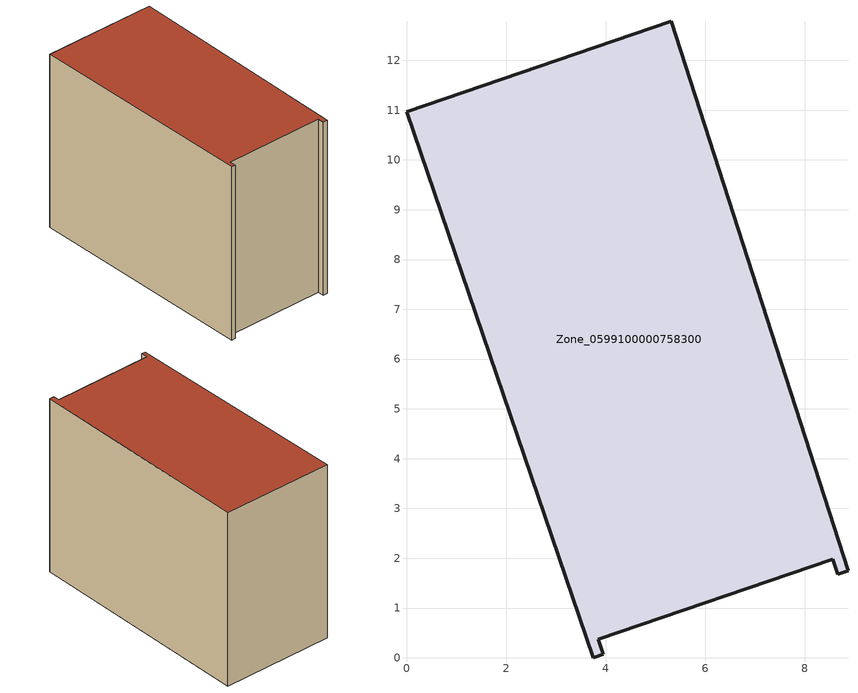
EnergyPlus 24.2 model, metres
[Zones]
Zone_0599100000758300
 floor ground (C_G): 0,10.97 5.32,12.79 8.87,1.75 8.66,1.68 8.56,1.98 3.85,0.37 3.95,0.07 3.75,0 z0
 wall outside (C_F): 3.85,0.37 8.56,1.98 8.66,1.68 8.87,1.75 5.32,12.79 0,10.97 3.75,0 3.95,0.07 3.85,0.37 z0:8.76
 roof outside (C_R): 8.87,1.75 5.32,12.79 0,10.97 3.75,0 3.95,0.07 3.85,0.37 8.56,1.98 8.66,1.68 z8.76
[BUILDING]
Pand.0599100000758300: North Axis=0; Terrain=City; Loads Convergence Tolerance Value=0.04; Temperature Convergence Tolerance Value=0.4; Solar Distribution=FullExterior; Maximum Number of Warmup Days=25; Minimum Number of Warmup Days=1
[Site:Location]
Rotterdam.The.Hague.AP_ZH_NLD Design_Conditions: Latitude=51.96; Longitude=4.45; Time Zone=1; Elevation=-4.5
[SITE:GROUNDTEMPERATURE:BUILDINGSURFACE]
18, 18, 18, 18, 18, 18, 18, 18, 18, 18, 18, 18
[MATERIAL] Thermal Absorptance=0.9; Solar Absorptance=0.7; Visible Absorptance=0.7
Name | Roughness | Thickness | Conductivity | Density | Specific Heat
G.TI.2006-2014 | MediumSmooth | 0.15 | 0.06 | 540 | 1210
F.TI.2006-2014 | Rough | 0.3 | 0.12 | 1920 | 840
R.TI.2006-2014 | MediumRough | 0.2 | 0.08 | 1500 | 1000
[CONSTRUCTION]
C_G: G.TI.2006-2014
C_F: F.TI.2006-2014
C_R: R.TI.2006-2014
[ZONE]
Zone_0599100000758300: Type=1; Multiplier=1; Ceiling Height=Autocalculate; Volume=Autocalculate; Floor Area=autocalculate; Part of Total Floor Area=Yes
[ZONEINFILTRATION:DESIGNFLOWRATE]
Infil_Zone_0599100000758300: Zone or ZoneList or Space or SpaceList=Zone_0599100000758300; Schedule=AlwaysOn; Design Flow Rate Calculation Method=Flow/Area; Flow Rate per Floor Area=0.0015; Constant Term Coefficient=1; Temperature Term Coefficient=0; Velocity Term Coefficient=0; Velocity Squared Term Coefficient=0
[HVACTEMPLATE:ZONE:IDEALLOADSAIRSYSTEM]
Zone_0599100000758300: Maximum Heating Supply Air Temperature=50; Minimum Cooling Supply Air Temperature=13; Maximum Heating Supply Air Humidity Ratio=0.0156; Minimum Cooling Supply Air Humidity Ratio=0.0077; Heating Limit=NoLimit; Cooling Limit=NoLimit; Dehumidification Control Type=ConstantSensibleHeatRatio; Cooling Sensible Heat Ratio=0.7; Dehumidification Setpoint=60; Humidification Control Type=None; Humidification Setpoint=30; Outdoor Air Method=None; Outdoor Air Flow Rate per Person=0.00944; Outdoor Air Flow Rate per Zone Floor Area=0; Outdoor Air Flow Rate per Zone=0; Demand Controlled Ventilation Type=None; Outdoor Air Economizer Type=NoEconomizer; Heat Recovery Type=None; Sensible Heat Recovery Effectiveness=0.7; Latent Heat Recovery Effectiveness=0.65
[ZONECONTROL:THERMOSTAT]
ThermostatControl_Zone_0599100000758300: Zone or ZoneList=Zone_0599100000758300; Control Type Schedule=DualSetpointControlType; Control 1=Thermostat_Zone_0599100000758300; Temperature Difference Between Cutout And Setpoint=0
[THERMOSTATSETPOINT:DUALSETPOINT]
Thermostat_Zone_0599100000758300: Heating Setpoint Temperature Schedule=HeatingSetpoint_Zone_0599100000758300; Cooling Setpoint Temperature Schedule=CoolingSetpoint_Zone_0599100000758300
[SCHEDULE:COMPACT]
HeatingSetpoint_Zone_0599100000758300: Through: 12/31, For: AllDays, Until: 24:00, 21
CoolingSetpoint_Zone_0599100000758300: Through: 12/31, For: AllDays, Until: 24:00, 24
DualSetpointControlType: Through: 12/31, For: AllDays, Until: 24:00, 4
AlwaysOn: Through: 12/31, For: AllDays, Until: 24:00, 1
